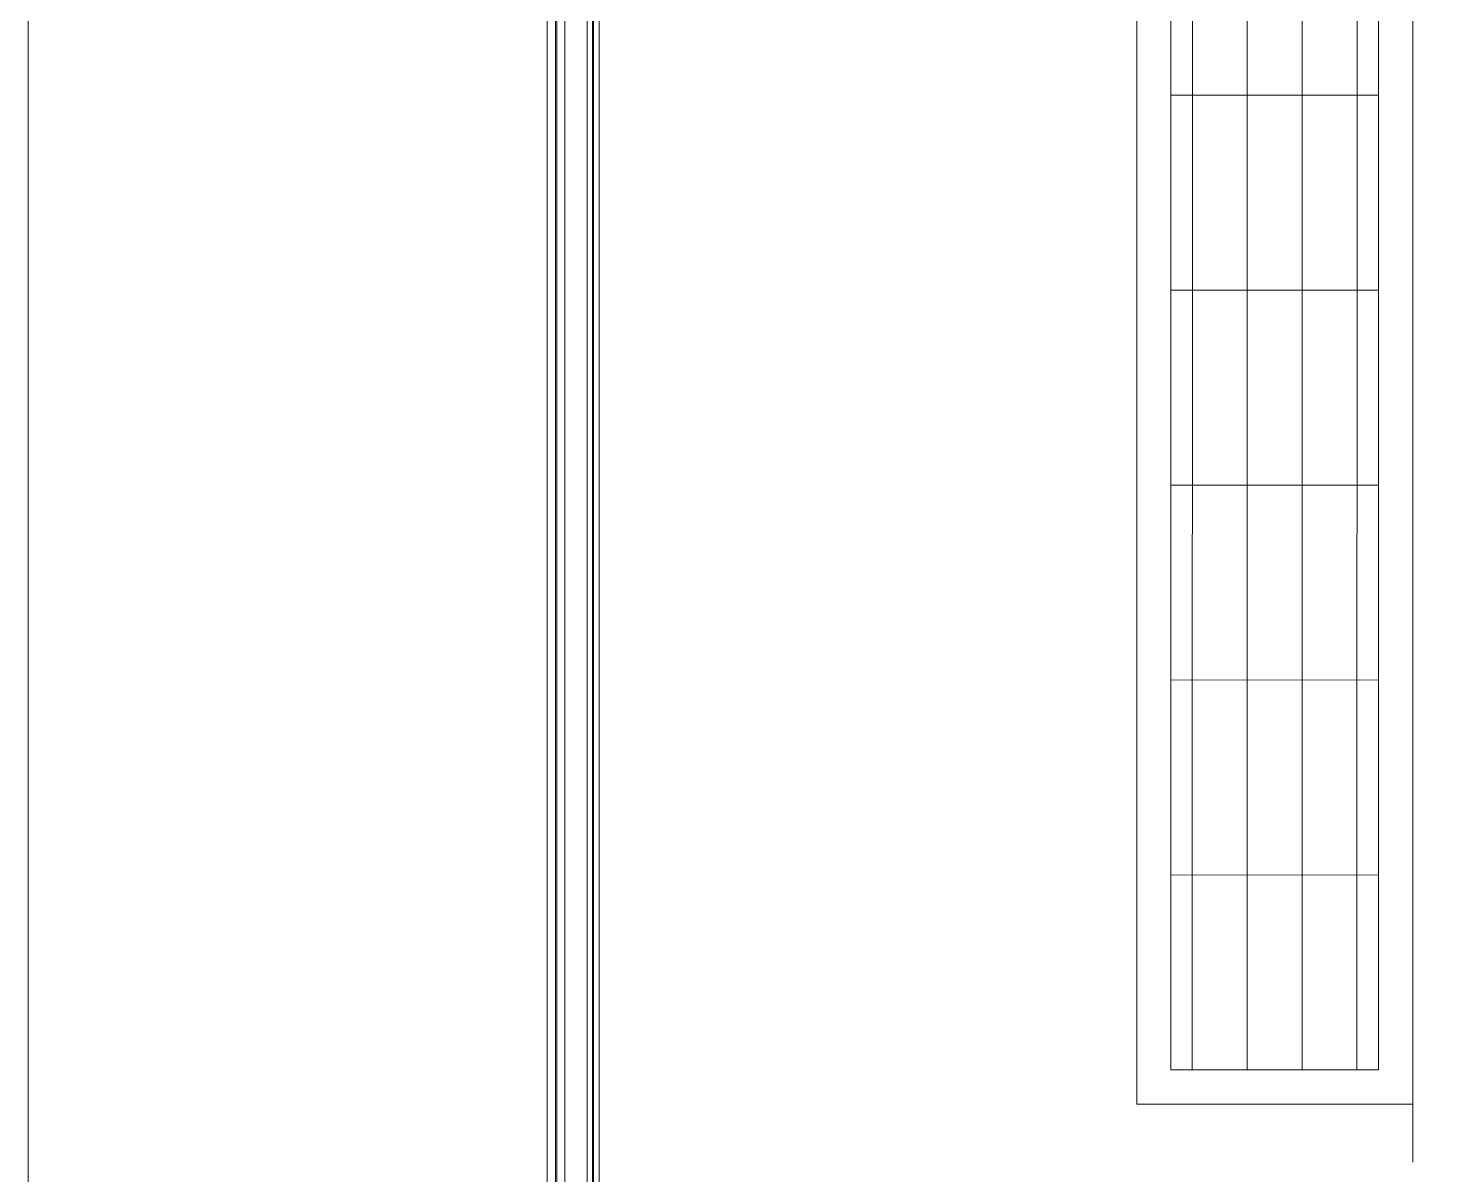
# Model space of a CAD drawing. Extents: x -2050 to 29725, y -1777 to 6820.
# Drawn here: x 7067.2 to 7169.5, y 458.7 to 541.7 of the extents above; entities that cross this region are included whole.
import ezdxf

# ---------------------------------------------------------------- set-up
doc = ezdxf.new("R2010")
doc.units = 0
doc.header["$LTSCALE"] = 25
doc.header["$MEASUREMENT"] = 0
doc.linetypes.add('DASHDOT2', pattern=[0.5, 0.25, -0.125, 0, -0.125])
doc.layers.get('0').update_dxf_attribs({"color": 9, "lineweight": 9})
for name, color, linetype, lineweight in [('06D', 9, 'Continuous', 9), ('10', 9, 'Continuous', 9), ('15', 9, 'Continuous', 9), ('24', 9, 'DASHDOT2', 9), ('32', 9, 'Continuous', 9)]:
    doc.layers.add(name, color=color, linetype=linetype, lineweight=lineweight)

# ---------------------------------------------------------------- blocks, each defined once
blk = doc.blocks.new('p-konvektor_audi')
for p, q in [((250, 89.48), (0, 89.47)), ((250, 89.47), (0, 89.48)), ((0, 89.48), (0, 69.47)), ((16.61, 71.95), (16.6, 86.99)), ((30.73, 71.95), (30.72, 86.99)), ((44.85, 71.95), (44.84, 86.99)), ((58.96, 71.95), (58.96, 86.99)), ((73.08, 71.95), (73.08, 86.99)), ((199.29, 85.44), (2.49, 85.42)), ((196.99, 81.46), (2.49, 81.45)), ((194.68, 77.48), (2.49, 77.47)), ((192.38, 73.51), (2.49, 73.49)), ((0, 69.47), (250, 69.47))]:
    blk.add_line(p, q)
for points in [[(250, 89.47), (0, 89.47), (0, 69.47), (250, 69.47)], [(247.51, 86.99), (247.51, 71.95), (2.49, 71.95), (2.49, 86.99)]]:
    blk.add_lwpolyline(points, close=True)
blk = doc.blocks.new('*U286')
at = {"layer": '15'}
for p, q in [((-1.47, -18.95), (-170.3, -18.95)), ((-1.47, -19.35), (-170.3, -19.35)), ((-1.47, -19.42), (-170.3, -19.42)), ((-1.47, -19.82), (-170.3, -19.82)), ((-1.47, -21.42), (-170.3, -21.42)), ((-1.47, -22.02), (-170.3, -22.02)), ((-1.47, -22.1), (-170.3, -22.1)), ((-1.47, -22.7), (-170.3, -22.7))]:
    blk.add_line(p, q, dxfattribs=at)

msp = doc.modelspace()

# ---------------------------------------------------------------- linework, layer by layer
at = {"layer": '06D'}
msp.add_lwpolyline([(7067.2, 861.68), (7067.2, 284.7), (9765.58, 284.7)], dxfattribs=at)
at = {"layer": '24'}
msp.add_lwpolyline([(7167.5, 195), (7167.5, 4035)], dxfattribs=at)

# ---------------------------------------------------------------- block references
at = {"layer": '10', "rotation": 270}
msp.add_blockref('*U286', (7127.5, 385), dxfattribs=at)
at = {"layer": '32', "xscale": -1, "rotation": 270}
msp.add_blockref('p-konvektor_audi', (7078.03, 463.8), dxfattribs=at)

doc.saveas('drawing.dxf')
